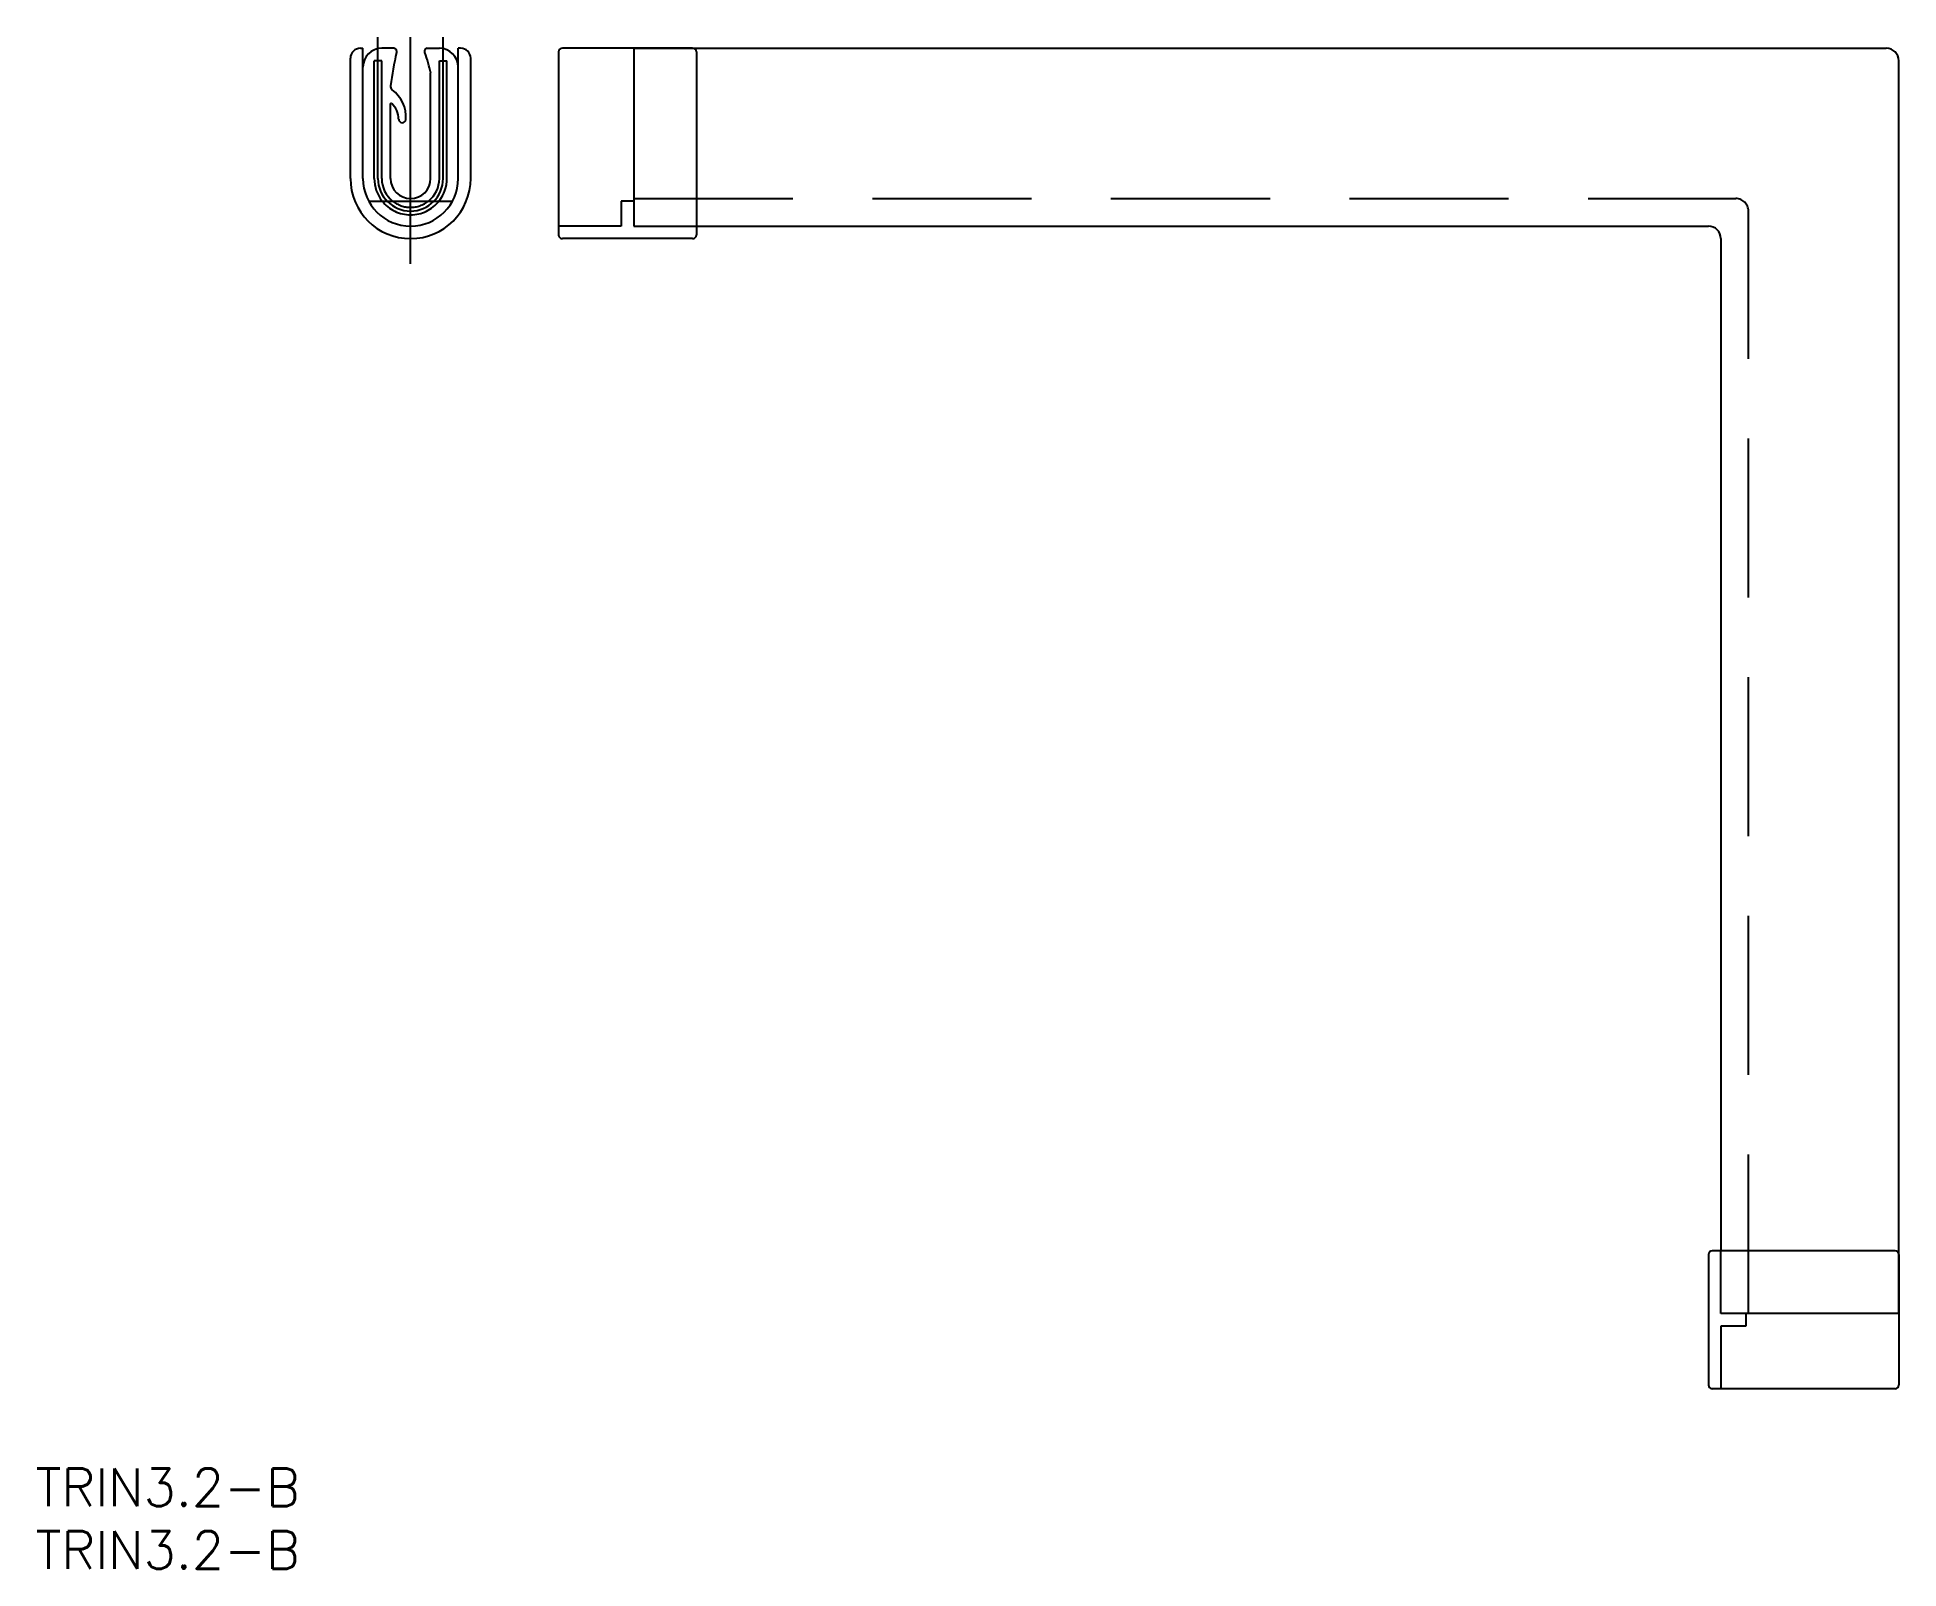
# Model space of a CAD drawing. Extents: x -141 to 8, y -14 to 108.
import ezdxf

# ---------------------------------------------------------------- set-up
doc = ezdxf.new("R2010")
doc.units = 0
doc.linetypes.add('CENTER', pattern=[50.8, 31.75, -6.35, 6.35, -6.35])
doc.linetypes.add('DASHED', pattern=[19.05, 12.7, -6.35])
doc.layers.get('0').update_dxf_attribs({"linetype": 'CONTINUOUS'})
doc.layers.add('CENTER', color=1, linetype='CENTER')
doc.styles.get("Standard").update_dxf_attribs({"font": 'txt.shx', "height": 3, "bigfont": 'bigfont.shx'})

# ---------------------------------------------------------------- blocks, each defined once
blk = doc.blocks.new('*U11')
at = {"color": 7, "linetype": 'CONTINUOUS'}
blk.add_text('TRIN3.2-B', height=3, dxfattribs=at).set_placement((-141.15, -9.37))
blk = doc.blocks.new('*U12')
at = {"color": 7, "linetype": 'CONTINUOUS'}
blk.add_text('TRIN3.2-B', height=3, dxfattribs=at).set_placement((-141.15, -14.37))

msp = doc.modelspace()

# ---------------------------------------------------------------- linework, layer by layer
at = {"color": 7, "linetype": 'CONTINUOUS'}
for p, q in [((-116.02, 96.6), (-116.02, 106.2)), ((-115.22, 107), (-115.02, 107)), ((-115.02, 96.6), (-115.02, 107)), ((-115.02, 96.6), (-115.02, 106.5)), ((-113.52, 106), (-114.12, 106)), ((-114.12, 96.6), (-114.12, 106)), ((-112.55, 107), (-113.52, 107)), ((-113.52, 96.6), (-113.52, 106)), ((-109.89, 107), (-108.92, 107)), ((-108.92, 96.6), (-108.92, 106)), ((-108.92, 106), (-108.32, 106)), ((-108.32, 96.6), (-108.32, 106)), ((-107.42, 96.6), (-107.42, 107)), ((-107.22, 107), (-107.42, 107)), ((-107.42, 96.6), (-107.42, 106.5)), ((-106.42, 96.6), (-106.42, 106.2)), ((-99.4, 106.7), (-99.4, 92.1)), ((-88.7, 107), (-99.1, 107)), ((-93.4, 107), (-93.4, 92.8)), ((-88.4, 107), (6.6, 107)), ((-88.4, 106.7), (-88.4, 92.1)), ((7.6, 11), (7.6, 106)), ((-109.62, 96.6), (-109.62, 105)), ((-109.62, 96.6), (-109.62, 104.55)), ((-109.62, 96.6), (-109.62, 104.55)), ((-112.82, 96.6), (-112.82, 102.55)), ((-112.82, 96.6), (-112.82, 102.55)), ((-114.56, 94.8), (-107.87, 94.8)), ((-88.4, 92.8), (-7.6, 92.8)), ((-88.7, 91.8), (-99.1, 91.8)), ((-6.6, 91.8), (-6.6, 11)), ((-7.6, 10.7), (-7.6, 0.3)), ((7.3, 11), (-7.3, 11)), ((7.6, 10.7), (7.6, 0.3)), ((7.3, 0), (-7.3, 0))]:
    msp.add_line(p, q, dxfattribs=at)
at = {"color": 3, "linetype": 'DASHED'}
for p, q in [((-93.4, 107), (-88.4, 107)), ((-93.4, 107), (-93.4, 92.8)), ((-93.4, 94.8), (-94.4, 94.8)), ((-94.4, 94.8), (-94.4, 92.8)), ((-93.4, 95), (-5.4, 95)), ((-93.4, 94.8), (-93.4, 92.8)), ((-4.4, 6), (-4.4, 94)), ((-94.4, 92.8), (-99.4, 92.8)), ((-93.4, 92.8), (-88.4, 92.8)), ((-6.6, 6), (-6.6, 11)), ((7.6, 6), (7.6, 11)), ((6.6, 6), (-6.6, 6)), ((6.6, 6), (-6.6, 6)), ((7.6, 6), (-6.6, 6)), ((-4.6, 6), (-6.6, 6)), ((-4.6, 6), (-4.6, 5)), ((-4.6, 5), (-6.6, 5)), ((-6.6, 5), (-6.6, 0))]:
    msp.add_line(p, q, dxfattribs=at)
at = {"color": 7, "linetype": 'CONTINUOUS'}
for centre, radius, start, end in [((-115.22, 106.2), 0.8, 90, 180), ((-113.52, 105.5), 1.5, 90, 180), ((-91.87, 101.59), 21.08, 166.1234, 173.4357), ((-112.57, 106.75), 0.25, 335.2971, 85.468), ((-109.87, 106.75), 0.25, 94.532, 204.7029), ((-118.05, 103.45), 8.58, 10.4295, 21.8952), ((-108.92, 105.5), 1.5, 0, 90), ((-107.22, 106.2), 0.8, 0, 90), ((-99.1, 106.7), 0.3, 90, 180), ((-88.7, 106.7), 0.3, 0, 90), ((6.6, 106), 1, 360, 90), ((-112.32, 104), 0.5, 180, 220.7151), ((-112.77, 102.55), 0.05, 35.6652, 180), ((-113.81, 101.35), 1.64, 359.8526, 48.6873), ((-114.24, 101.52), 2.65, 355.686, 54.2961), ((-111.88, 101.34), 0.285, 179.8526, 355.686), ((-111.22, 96.6), 4.8, 180, 0), ((-111.22, 96.6), 3.8, 180, 0), ((-111.22, 96.6), 2.9, 180, 218.3665), ((-111.22, 96.6), 2.3, 180, 231.5), ((-111.22, 96.6), 1.6, 180, 0), ((-111.22, 96.6), 2.3, 308.5, 360), ((-111.22, 96.6), 2.9, 321.6335, 0), ((-7.6, 91.8), 1, 0, 90), ((-99.1, 92.1), 0.3, 180, 270), ((-88.7, 92.1), 0.3, 270, 0), ((-7.3, 10.7), 0.3, 90, 180), ((7.3, 10.7), 0.3, 0, 90), ((-7.3, 0.3), 0.3, 180, 270), ((7.3, 0.3), 0.3, 270, 0)]:
    msp.add_arc(centre, radius, start, end, dxfattribs=at)
at = {"color": 3, "linetype": 'DASHED'}
for centre, radius, start, end in [((-111.22, 96.6), 2.9, 218.3665, 270), ((-111.22, 96.6), 2.3, 231.5, 270), ((-111.22, 96.6), 2.3, 270, 308.5), ((-111.22, 96.6), 2.9, 270, 321.6335), ((-5.4, 94), 1, 360, 90)]:
    msp.add_arc(centre, radius, start, end, dxfattribs=at)
at = {"layer": 'CENTER', "color": 1, "linetype": 'CENTER'}
for p, q in [((-113.82, 96.6), (-113.82, 107.88)), ((-111.22, 89.8), (-111.22, 107.88)), ((-108.62, 96.6), (-108.62, 107.88))]:
    msp.add_line(p, q, dxfattribs=at)
for start, end in [(180, 270), (270, 0)]:
    msp.add_arc((-111.22, 96.6), 2.6, start, end, dxfattribs=at)

# ---------------------------------------------------------------- block references
at = {"color": 7, "linetype": 'CONTINUOUS'}
for name in ['*U11', '*U12']:
    msp.add_blockref(name, (0, 0), dxfattribs=at)

doc.saveas('drawing.dxf')
